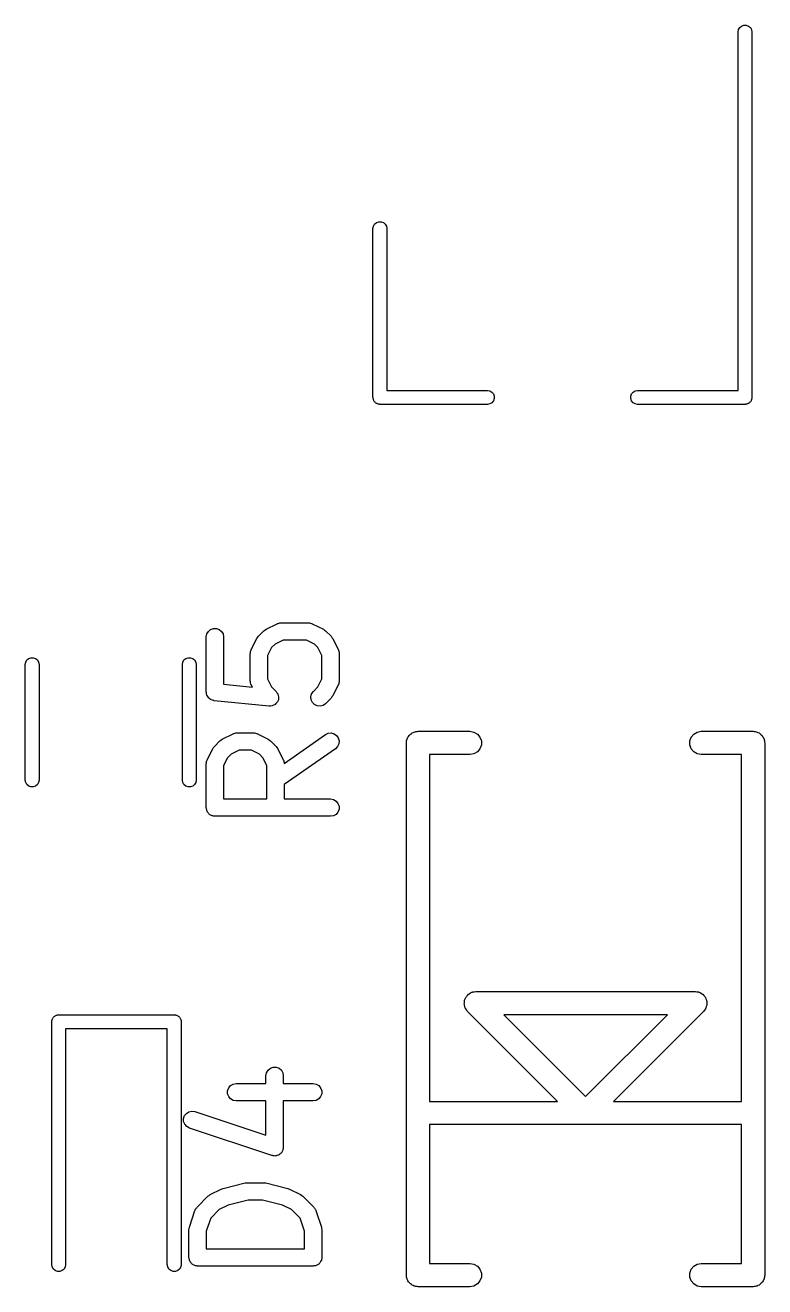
# Model space of a CAD drawing. Extents: x 142.1 to 238.7, y -137.2 to -60.7.
# Drawn here: x 212.64 to 219.04, y -115.62 to -104.71 of the extents above; entities that cross this region are included whole.
import ezdxf

# ---------------------------------------------------------------- set-up
doc = ezdxf.new("R2010")
doc.units = 0
doc.header["$MEASUREMENT"] = 0
doc.layers.add('BLACK', color=7, linetype='CONTINUOUS')

msp = doc.modelspace()

# ---------------------------------------------------------------- linework, layer by layer
at = {"layer": 'Black'}
for p, q in [((218.814, -104.749), (218.824, -104.731)), ((218.824, -104.731), (218.84, -104.718)), ((218.84, -104.718), (218.86, -104.711)), ((218.86, -104.711), (218.88, -104.711)), ((218.88, -104.711), (218.9, -104.718)), ((218.9, -104.718), (218.916, -104.731)), ((218.916, -104.731), (218.926, -104.749)), ((218.81, -104.77), (218.814, -104.749)), ((218.81, -107.87), (218.81, -104.77)), ((218.926, -104.749), (218.93, -104.77)), ((218.93, -104.77), (218.93, -107.93)), ((215.65, -106.47), (215.654, -106.449)), ((215.65, -107.93), (215.65, -106.47)), ((215.654, -106.449), (215.664, -106.431)), ((215.664, -106.431), (215.68, -106.418)), ((215.68, -106.418), (215.7, -106.411)), ((215.7, -106.411), (215.72, -106.411)), ((215.72, -106.411), (215.74, -106.418)), ((215.74, -106.418), (215.756, -106.431)), ((215.756, -106.431), (215.766, -106.449)), ((215.766, -106.449), (215.77, -106.47)), ((215.77, -106.47), (215.77, -107.87)), ((215.77, -107.87), (216.64, -107.87)), ((216.64, -107.87), (216.661, -107.874)), ((216.661, -107.874), (216.679, -107.884)), ((216.679, -107.884), (216.692, -107.9)), ((216.692, -107.9), (216.699, -107.92)), ((217.881, -107.92), (217.888, -107.9)), ((217.888, -107.9), (217.901, -107.884)), ((217.901, -107.884), (217.919, -107.874)), ((217.919, -107.874), (217.94, -107.87)), ((217.94, -107.87), (218.81, -107.87)), ((215.651, -107.935), (215.65, -107.93)), ((215.651, -107.94), (215.651, -107.935)), ((215.653, -107.945), (215.651, -107.94)), ((215.654, -107.951), (215.653, -107.945)), ((215.656, -107.955), (215.654, -107.951)), ((215.658, -107.96), (215.656, -107.955)), ((215.661, -107.964), (215.658, -107.96)), ((215.664, -107.969), (215.661, -107.964)), ((215.668, -107.972), (215.664, -107.969)), ((215.671, -107.976), (215.668, -107.972)), ((215.676, -107.979), (215.671, -107.976)), ((215.68, -107.982), (215.676, -107.979)), ((215.685, -107.984), (215.68, -107.982)), ((215.689, -107.986), (215.685, -107.984)), ((215.695, -107.987), (215.689, -107.986)), ((215.7, -107.989), (215.695, -107.987)), ((215.705, -107.989), (215.7, -107.989)), ((215.71, -107.99), (215.705, -107.989)), ((216.64, -107.99), (215.71, -107.99)), ((216.661, -107.986), (216.64, -107.99)), ((216.679, -107.976), (216.661, -107.986)), ((216.692, -107.96), (216.679, -107.976)), ((216.699, -107.94), (216.692, -107.96)), ((216.699, -107.92), (216.699, -107.94)), ((217.881, -107.94), (217.881, -107.92)), ((217.888, -107.96), (217.881, -107.94)), ((217.901, -107.976), (217.888, -107.96)), ((217.919, -107.986), (217.901, -107.976)), ((217.94, -107.99), (217.919, -107.986)), ((218.87, -107.99), (217.94, -107.99)), ((218.875, -107.989), (218.87, -107.99)), ((218.88, -107.989), (218.875, -107.989)), ((218.885, -107.987), (218.88, -107.989)), ((218.891, -107.986), (218.885, -107.987)), ((218.895, -107.984), (218.891, -107.986)), ((218.9, -107.982), (218.895, -107.984)), ((218.904, -107.979), (218.9, -107.982)), ((218.909, -107.976), (218.904, -107.979)), ((218.912, -107.972), (218.909, -107.976)), ((218.916, -107.969), (218.912, -107.972)), ((218.919, -107.964), (218.916, -107.969)), ((218.922, -107.96), (218.919, -107.964)), ((218.924, -107.955), (218.922, -107.96)), ((218.926, -107.951), (218.924, -107.955)), ((218.927, -107.945), (218.926, -107.951)), ((218.929, -107.94), (218.927, -107.945)), ((218.93, -107.93), (218.929, -107.935)), ((218.929, -107.935), (218.929, -107.94)), ((214.207, -110.002), (214.212, -109.976)), ((214.212, -109.976), (214.225, -109.954)), ((214.225, -109.954), (214.245, -109.937)), ((214.245, -109.937), (214.269, -109.928)), ((214.269, -109.928), (214.295, -109.928)), ((214.295, -109.928), (214.32, -109.937)), ((214.32, -109.937), (214.34, -109.954)), ((214.34, -109.954), (214.353, -109.976)), ((214.353, -109.976), (214.357, -110.002)), ((214.658, -109.996), (214.706, -109.949)), ((214.706, -109.949), (214.715, -109.942)), ((214.715, -109.942), (214.725, -109.935)), ((214.725, -109.935), (214.82, -109.887)), ((214.82, -109.887), (214.824, -109.886)), ((214.824, -109.886), (214.828, -109.884)), ((214.828, -109.884), (214.837, -109.882)), ((214.837, -109.882), (214.845, -109.88)), ((214.845, -109.88), (214.85, -109.88)), ((214.85, -109.88), (214.854, -109.879)), ((214.854, -109.879), (215.092, -109.879)), ((215.092, -109.879), (215.096, -109.88)), ((215.096, -109.88), (215.1, -109.88)), ((215.1, -109.88), (215.109, -109.882)), ((215.109, -109.882), (215.118, -109.884)), ((215.118, -109.884), (215.121, -109.886)), ((215.121, -109.886), (215.125, -109.887)), ((215.125, -109.887), (215.221, -109.935)), ((215.221, -109.935), (215.23, -109.942)), ((215.23, -109.942), (215.24, -109.949)), ((215.24, -109.949), (215.288, -109.996)), ((214.207, -110.478), (214.207, -110.002)), ((214.357, -110.002), (214.357, -110.41)), ((214.596, -110.111), (214.644, -110.016)), ((214.644, -110.016), (214.651, -110.006)), ((214.651, -110.006), (214.658, -109.996)), ((214.803, -110.064), (214.773, -110.094)), ((214.872, -110.029), (214.803, -110.064)), ((215.074, -110.029), (214.872, -110.029)), ((215.143, -110.064), (215.074, -110.029)), ((215.173, -110.094), (215.143, -110.064)), ((215.288, -109.996), (215.295, -110.006)), ((215.295, -110.006), (215.302, -110.016)), ((215.302, -110.016), (215.349, -110.111)), ((212.644, -110.219), (212.654, -110.201)), ((212.654, -110.201), (212.67, -110.188)), ((212.67, -110.188), (212.69, -110.181)), ((212.69, -110.181), (212.71, -110.181)), ((212.71, -110.181), (212.73, -110.188)), ((212.73, -110.188), (212.746, -110.201)), ((212.746, -110.201), (212.756, -110.219)), ((214.004, -110.219), (214.014, -110.201)), ((214.014, -110.201), (214.03, -110.188)), ((214.03, -110.188), (214.05, -110.181)), ((214.05, -110.181), (214.07, -110.181)), ((214.07, -110.181), (214.09, -110.188)), ((214.09, -110.188), (214.106, -110.201)), ((214.106, -110.201), (214.116, -110.219)), ((214.588, -110.145), (214.589, -110.141)), ((214.588, -110.383), (214.588, -110.145)), ((214.589, -110.136), (214.591, -110.128)), ((214.589, -110.141), (214.589, -110.136)), ((214.591, -110.128), (214.593, -110.119)), ((214.593, -110.119), (214.595, -110.115)), ((214.595, -110.115), (214.596, -110.111)), ((214.773, -110.094), (214.738, -110.162)), ((214.738, -110.162), (214.738, -110.365)), ((215.207, -110.162), (215.173, -110.094)), ((215.207, -110.365), (215.207, -110.162)), ((215.349, -110.111), (215.351, -110.115)), ((215.351, -110.115), (215.353, -110.119)), ((215.353, -110.119), (215.354, -110.128)), ((215.354, -110.128), (215.357, -110.136)), ((215.357, -110.136), (215.357, -110.141)), ((215.357, -110.141), (215.357, -110.145)), ((215.357, -110.145), (215.357, -110.383)), ((212.64, -110.24), (212.644, -110.219)), ((212.64, -111.24), (212.64, -110.24)), ((212.756, -110.219), (212.76, -110.24)), ((212.76, -110.24), (212.76, -111.24)), ((214, -110.24), (214.004, -110.219)), ((214, -111.24), (214, -110.24)), ((214.116, -110.219), (214.12, -110.24)), ((214.12, -110.24), (214.12, -111.24)), ((214.357, -110.41), (214.606, -110.435)), ((214.589, -110.387), (214.588, -110.383)), ((214.589, -110.391), (214.589, -110.387)), ((214.591, -110.4), (214.589, -110.391)), ((214.593, -110.409), (214.591, -110.4)), ((214.595, -110.412), (214.593, -110.409)), ((214.596, -110.416), (214.595, -110.412)), ((214.606, -110.435), (214.596, -110.416)), ((214.738, -110.365), (214.773, -110.434)), ((215.173, -110.434), (215.207, -110.365)), ((215.349, -110.416), (215.302, -110.512)), ((215.351, -110.412), (215.349, -110.416)), ((215.353, -110.409), (215.351, -110.412)), ((215.354, -110.4), (215.353, -110.409)), ((215.357, -110.391), (215.354, -110.4)), ((215.357, -110.383), (215.357, -110.387)), ((215.357, -110.387), (215.357, -110.391)), ((214.208, -110.481), (214.207, -110.478)), ((214.208, -110.484), (214.208, -110.481)), ((214.21, -110.494), (214.208, -110.484)), ((214.212, -110.504), (214.21, -110.494)), ((214.213, -110.506), (214.212, -110.504)), ((214.214, -110.509), (214.213, -110.506)), ((214.22, -110.517), (214.214, -110.509)), ((214.225, -110.526), (214.22, -110.517)), ((214.227, -110.528), (214.225, -110.526)), ((214.229, -110.53), (214.227, -110.528)), ((214.773, -110.434), (214.812, -110.473)), ((214.812, -110.473), (214.812, -110.473)), ((214.812, -110.473), (214.812, -110.473)), ((214.812, -110.473), (214.819, -110.484)), ((214.819, -110.484), (214.827, -110.494)), ((214.827, -110.494), (214.827, -110.494)), ((214.827, -110.494), (214.827, -110.495)), ((214.827, -110.495), (214.83, -110.507)), ((214.83, -110.507), (214.833, -110.519)), ((214.833, -110.52), (214.832, -110.533)), ((214.833, -110.519), (214.833, -110.52)), ((214.833, -110.52), (214.833, -110.52)), ((215.112, -110.519), (215.119, -110.494)), ((215.115, -110.545), (215.112, -110.519)), ((215.119, -110.494), (215.134, -110.473)), ((215.134, -110.473), (215.173, -110.434)), ((215.295, -110.521), (215.288, -110.531)), ((215.302, -110.512), (215.295, -110.521)), ((214.237, -110.536), (214.229, -110.53)), ((214.245, -110.543), (214.237, -110.536)), ((214.248, -110.544), (214.245, -110.543)), ((214.25, -110.546), (214.248, -110.544)), ((214.26, -110.548), (214.25, -110.546)), ((214.269, -110.552), (214.26, -110.548)), ((214.272, -110.552), (214.269, -110.552)), ((214.275, -110.553), (214.272, -110.552)), ((214.751, -110.6), (214.275, -110.553)), ((214.752, -110.6), (214.751, -110.6)), ((214.764, -110.599), (214.752, -110.6)), ((214.752, -110.6), (214.752, -110.6)), ((214.777, -110.598), (214.764, -110.599)), ((214.778, -110.598), (214.777, -110.598)), ((214.789, -110.593), (214.778, -110.598)), ((214.778, -110.598), (214.778, -110.598)), ((214.801, -110.588), (214.789, -110.593)), ((214.802, -110.587), (214.801, -110.587)), ((214.801, -110.587), (214.801, -110.588)), ((214.81, -110.578), (214.802, -110.587)), ((214.819, -110.569), (214.81, -110.578)), ((214.82, -110.569), (214.819, -110.569)), ((214.825, -110.557), (214.82, -110.569)), ((214.82, -110.569), (214.82, -110.569)), ((214.831, -110.546), (214.825, -110.557)), ((214.832, -110.533), (214.831, -110.545)), ((214.831, -110.545), (214.831, -110.546)), ((214.831, -110.546), (214.831, -110.546)), ((215.126, -110.569), (215.115, -110.545)), ((215.144, -110.587), (215.126, -110.569)), ((215.168, -110.598), (215.144, -110.587)), ((215.194, -110.6), (215.168, -110.598)), ((215.219, -110.594), (215.194, -110.6)), ((215.24, -110.579), (215.219, -110.594)), ((215.288, -110.531), (215.24, -110.579)), ((214.344, -110.887), (214.439, -110.84)), ((214.439, -110.84), (214.443, -110.838)), ((214.443, -110.838), (214.447, -110.836)), ((214.447, -110.836), (214.456, -110.835)), ((214.456, -110.835), (214.464, -110.832)), ((214.464, -110.832), (214.469, -110.832)), ((214.469, -110.832), (214.473, -110.832)), ((214.473, -110.832), (214.616, -110.832)), ((214.616, -110.832), (214.62, -110.832)), ((214.62, -110.832), (214.624, -110.832)), ((214.624, -110.832), (214.633, -110.835)), ((214.633, -110.835), (214.641, -110.836)), ((214.641, -110.836), (214.645, -110.838)), ((214.645, -110.838), (214.649, -110.84)), ((214.649, -110.84), (214.744, -110.887)), ((214.881, -111.096), (215.239, -110.845)), ((215.239, -110.845), (215.263, -110.834)), ((215.263, -110.834), (215.289, -110.832)), ((215.289, -110.832), (215.314, -110.839)), ((215.314, -110.839), (215.335, -110.854)), ((215.335, -110.854), (215.35, -110.875)), ((215.958, -110.862), (215.963, -110.854)), ((215.963, -110.854), (215.97, -110.849)), ((215.97, -110.849), (215.975, -110.842)), ((215.975, -110.842), (215.983, -110.838)), ((215.983, -110.838), (215.989, -110.832)), ((215.989, -110.832), (215.998, -110.829)), ((215.998, -110.829), (216.005, -110.824)), ((216.005, -110.824), (216.014, -110.823)), ((216.014, -110.823), (216.022, -110.82)), ((216.022, -110.82), (216.031, -110.82)), ((216.031, -110.82), (216.04, -110.818)), ((216.04, -110.818), (216.489, -110.818)), ((216.489, -110.818), (216.524, -110.824)), ((216.524, -110.824), (216.554, -110.842)), ((216.554, -110.842), (216.576, -110.869)), ((218.404, -110.869), (218.426, -110.842)), ((218.426, -110.842), (218.456, -110.824)), ((218.456, -110.824), (218.491, -110.818)), ((218.491, -110.818), (218.94, -110.818)), ((218.94, -110.818), (218.949, -110.82)), ((218.949, -110.82), (218.958, -110.82)), ((218.958, -110.82), (218.966, -110.823)), ((218.966, -110.823), (218.975, -110.824)), ((218.975, -110.824), (218.982, -110.829)), ((218.982, -110.829), (218.991, -110.832)), ((218.991, -110.832), (218.997, -110.838)), ((218.997, -110.838), (219.005, -110.842)), ((219.005, -110.842), (219.01, -110.849)), ((219.01, -110.849), (219.017, -110.854)), ((219.017, -110.854), (219.022, -110.862)), ((214.263, -110.968), (214.27, -110.959)), ((214.27, -110.959), (214.277, -110.949)), ((214.277, -110.949), (214.325, -110.901)), ((214.325, -110.901), (214.334, -110.894)), ((214.334, -110.894), (214.344, -110.887)), ((214.744, -110.887), (214.754, -110.894)), ((214.754, -110.894), (214.764, -110.901)), ((214.764, -110.901), (214.812, -110.949)), ((214.812, -110.949), (214.818, -110.959)), ((214.818, -110.959), (214.826, -110.968)), ((215.344, -110.95), (215.325, -110.968)), ((215.355, -110.926), (215.344, -110.95)), ((215.35, -110.875), (215.357, -110.9)), ((215.357, -110.9), (215.355, -110.926)), ((215.939, -110.919), (215.941, -110.91)), ((215.939, -115.521), (215.939, -110.919)), ((215.941, -110.901), (215.944, -110.893)), ((215.941, -110.91), (215.941, -110.901)), ((215.944, -110.893), (215.945, -110.884)), ((215.945, -110.884), (215.95, -110.877)), ((215.95, -110.877), (215.953, -110.869)), ((215.953, -110.869), (215.958, -110.862)), ((216.576, -110.869), (216.588, -110.901)), ((216.588, -110.936), (216.576, -110.969)), ((216.588, -110.901), (216.588, -110.936)), ((218.392, -110.901), (218.404, -110.869)), ((218.392, -110.936), (218.392, -110.901)), ((218.404, -110.969), (218.392, -110.936)), ((219.022, -110.862), (219.027, -110.869)), ((219.027, -110.869), (219.03, -110.877)), ((219.03, -110.877), (219.035, -110.884)), ((219.035, -110.884), (219.036, -110.893)), ((219.036, -110.893), (219.039, -110.901)), ((219.039, -110.901), (219.039, -110.91)), ((219.039, -110.91), (219.041, -110.919)), ((219.041, -110.919), (219.041, -115.521)), ((214.21, -111.08), (214.212, -111.071)), ((214.212, -111.071), (214.214, -111.068)), ((214.214, -111.068), (214.215, -111.064)), ((214.215, -111.064), (214.263, -110.968)), ((214.392, -111.046), (214.357, -111.115)), ((214.422, -111.016), (214.392, -111.046)), ((214.491, -110.982), (214.422, -111.016)), ((214.598, -110.982), (214.491, -110.982)), ((214.667, -111.016), (214.598, -110.982)), ((214.697, -111.046), (214.667, -111.016)), ((214.731, -111.115), (214.697, -111.046)), ((214.826, -110.968), (214.873, -111.064)), ((214.873, -111.064), (214.875, -111.068)), ((214.875, -111.068), (214.877, -111.071)), ((214.877, -111.071), (214.878, -111.08)), ((215.325, -110.968), (214.881, -111.279)), ((216.489, -111.019), (216.14, -111.019)), ((216.14, -111.019), (216.14, -114.019)), ((216.524, -111.013), (216.489, -111.019)), ((216.554, -110.996), (216.524, -111.013)), ((216.576, -110.969), (216.554, -110.996)), ((218.426, -110.996), (218.404, -110.969)), ((218.456, -111.013), (218.426, -110.996)), ((218.491, -111.019), (218.456, -111.013)), ((218.84, -111.019), (218.491, -111.019)), ((218.84, -114.019), (218.84, -111.019)), ((214.207, -111.097), (214.208, -111.093)), ((214.207, -111.478), (214.207, -111.097)), ((214.208, -111.089), (214.21, -111.08)), ((214.208, -111.093), (214.208, -111.089)), ((214.357, -111.115), (214.357, -111.403)), ((214.731, -111.403), (214.731, -111.115)), ((214.878, -111.08), (214.881, -111.089)), ((214.881, -111.089), (214.88, -111.093)), ((214.88, -111.093), (214.881, -111.096)), ((212.644, -111.261), (212.64, -111.24)), ((212.654, -111.279), (212.644, -111.261)), ((212.67, -111.292), (212.654, -111.279)), ((212.69, -111.299), (212.67, -111.292)), ((212.73, -111.292), (212.71, -111.299)), ((212.746, -111.279), (212.73, -111.292)), ((212.756, -111.261), (212.746, -111.279)), ((212.76, -111.24), (212.756, -111.261)), ((214.004, -111.261), (214, -111.24)), ((214.014, -111.279), (214.004, -111.261)), ((214.03, -111.292), (214.014, -111.279)), ((214.05, -111.299), (214.03, -111.292)), ((214.09, -111.292), (214.07, -111.299)), ((214.106, -111.279), (214.09, -111.292)), ((214.116, -111.261), (214.106, -111.279)), ((214.12, -111.24), (214.116, -111.261)), ((214.881, -111.279), (214.881, -111.403)), ((212.71, -111.299), (212.69, -111.299)), ((214.07, -111.299), (214.05, -111.299)), ((214.209, -111.485), (214.207, -111.478)), ((214.209, -111.491), (214.209, -111.485)), ((214.211, -111.497), (214.209, -111.491)), ((214.212, -111.504), (214.211, -111.497)), ((214.215, -111.509), (214.212, -111.504)), ((214.217, -111.516), (214.215, -111.509)), ((214.357, -111.403), (214.731, -111.403)), ((214.881, -111.403), (215.282, -111.403)), ((215.282, -111.403), (215.308, -111.408)), ((215.308, -111.408), (215.331, -111.421)), ((215.331, -111.421), (215.347, -111.441)), ((215.347, -111.441), (215.356, -111.465)), ((215.356, -111.491), (215.347, -111.516)), ((215.356, -111.465), (215.356, -111.491)), ((214.222, -111.521), (214.217, -111.516)), ((214.225, -111.526), (214.222, -111.521)), ((214.23, -111.531), (214.225, -111.526)), ((214.234, -111.536), (214.23, -111.531)), ((214.24, -111.539), (214.234, -111.536)), ((214.245, -111.543), (214.24, -111.539)), ((214.251, -111.545), (214.245, -111.543)), ((214.257, -111.549), (214.251, -111.545)), ((214.263, -111.55), (214.257, -111.549)), ((214.269, -111.552), (214.263, -111.55)), ((214.276, -111.552), (214.269, -111.552)), ((214.282, -111.553), (214.276, -111.552)), ((215.282, -111.553), (214.282, -111.553)), ((215.308, -111.549), (215.282, -111.553)), ((215.331, -111.536), (215.308, -111.549)), ((215.347, -111.516), (215.331, -111.536)), ((216.443, -113.143), (216.449, -113.131)), ((216.443, -113.148), (216.443, -113.143)), ((216.449, -113.131), (216.453, -113.119)), ((216.453, -113.119), (216.456, -113.116)), ((216.456, -113.116), (216.458, -113.112)), ((216.458, -113.112), (216.467, -113.102)), ((216.467, -113.102), (216.476, -113.092)), ((216.476, -113.092), (216.479, -113.09)), ((216.479, -113.09), (216.482, -113.087)), ((216.482, -113.087), (216.494, -113.081)), ((216.494, -113.081), (216.506, -113.075)), ((216.506, -113.075), (216.51, -113.074)), ((216.51, -113.074), (216.514, -113.072)), ((216.514, -113.072), (216.527, -113.071)), ((216.527, -113.071), (216.54, -113.069)), ((216.54, -113.069), (218.44, -113.069)), ((218.44, -113.069), (218.453, -113.071)), ((218.453, -113.071), (218.466, -113.072)), ((218.466, -113.072), (218.47, -113.074)), ((218.47, -113.074), (218.474, -113.075)), ((218.474, -113.075), (218.486, -113.081)), ((218.486, -113.081), (218.498, -113.087)), ((218.498, -113.087), (218.501, -113.09)), ((218.501, -113.09), (218.504, -113.092)), ((218.504, -113.092), (218.513, -113.102)), ((218.513, -113.102), (218.522, -113.112)), ((218.522, -113.112), (218.524, -113.116)), ((218.524, -113.116), (218.527, -113.119)), ((218.527, -113.119), (218.531, -113.131)), ((218.531, -113.131), (218.537, -113.143)), ((218.537, -113.143), (218.537, -113.148)), ((216.44, -113.178), (216.441, -113.165)), ((216.441, -113.182), (216.44, -113.178)), ((216.441, -113.152), (216.443, -113.148)), ((216.441, -113.165), (216.441, -113.152)), ((216.441, -113.187), (216.441, -113.182)), ((216.446, -113.199), (216.441, -113.187)), ((216.449, -113.212), (216.446, -113.199)), ((216.452, -113.215), (216.449, -113.212)), ((216.453, -113.219), (216.452, -113.215)), ((216.462, -113.229), (216.453, -113.219)), ((216.469, -113.24), (216.462, -113.229)), ((217.248, -114.019), (216.469, -113.24)), ((218.511, -113.24), (217.732, -114.019)), ((218.518, -113.229), (218.511, -113.24)), ((218.527, -113.219), (218.518, -113.229)), ((218.528, -113.215), (218.527, -113.219)), ((218.531, -113.212), (218.528, -113.215)), ((218.534, -113.199), (218.531, -113.212)), ((218.539, -113.187), (218.534, -113.199)), ((218.537, -113.148), (218.539, -113.152)), ((218.539, -113.152), (218.539, -113.165)), ((218.539, -113.165), (218.54, -113.178)), ((218.54, -113.178), (218.539, -113.182)), ((218.539, -113.182), (218.539, -113.187)), ((212.87, -113.33), (212.871, -113.325)), ((212.87, -115.43), (212.87, -113.33)), ((212.871, -113.32), (212.873, -113.315)), ((212.871, -113.325), (212.871, -113.32)), ((212.873, -113.315), (212.874, -113.309)), ((212.874, -113.309), (212.876, -113.305)), ((212.876, -113.305), (212.878, -113.3)), ((212.878, -113.3), (212.881, -113.296)), ((212.881, -113.296), (212.884, -113.291)), ((212.884, -113.291), (212.888, -113.288)), ((212.888, -113.288), (212.891, -113.284)), ((212.891, -113.284), (212.896, -113.281)), ((212.896, -113.281), (212.9, -113.278)), ((212.9, -113.278), (212.905, -113.276)), ((212.905, -113.276), (212.909, -113.274)), ((212.909, -113.274), (212.915, -113.273)), ((212.915, -113.273), (212.92, -113.271)), ((212.92, -113.271), (212.925, -113.271)), ((212.925, -113.271), (212.93, -113.27)), ((212.93, -113.27), (213.93, -113.27)), ((213.93, -113.27), (213.935, -113.271)), ((213.935, -113.271), (213.94, -113.271)), ((213.94, -113.271), (213.945, -113.273)), ((213.945, -113.273), (213.951, -113.274)), ((213.951, -113.274), (213.955, -113.276)), ((213.955, -113.276), (213.96, -113.278)), ((213.96, -113.278), (213.964, -113.281)), ((213.964, -113.281), (213.969, -113.284)), ((213.969, -113.284), (213.972, -113.288)), ((213.972, -113.288), (213.976, -113.291)), ((213.976, -113.291), (213.979, -113.296)), ((213.979, -113.296), (213.982, -113.3)), ((213.982, -113.3), (213.984, -113.305)), ((213.984, -113.305), (213.986, -113.309)), ((213.986, -113.309), (213.987, -113.315)), ((213.987, -113.315), (213.989, -113.32)), ((213.989, -113.32), (213.989, -113.325)), ((213.989, -113.325), (213.99, -113.33)), ((213.99, -113.33), (213.99, -115.43)), ((216.782, -113.27), (217.49, -113.977)), ((218.198, -113.27), (216.782, -113.27)), ((217.49, -113.977), (218.198, -113.27)), ((213.87, -113.39), (212.99, -113.39)), ((212.99, -113.39), (212.99, -115.43)), ((213.87, -115.43), (213.87, -113.39)), ((214.724, -113.797), (214.729, -113.771)), ((214.724, -113.865), (214.724, -113.797)), ((214.729, -113.771), (214.742, -113.748)), ((214.742, -113.748), (214.762, -113.732)), ((214.762, -113.732), (214.786, -113.723)), ((214.786, -113.723), (214.812, -113.723)), ((214.812, -113.723), (214.837, -113.732)), ((214.837, -113.732), (214.857, -113.748)), ((214.857, -113.748), (214.87, -113.771)), ((214.87, -113.771), (214.874, -113.797)), ((214.874, -113.797), (214.874, -113.865)), ((214.392, -113.926), (214.401, -113.902)), ((214.401, -113.902), (214.418, -113.882)), ((214.418, -113.882), (214.44, -113.869)), ((214.44, -113.869), (214.466, -113.865)), ((214.466, -113.865), (214.724, -113.865)), ((214.874, -113.865), (215.132, -113.865)), ((215.132, -113.865), (215.158, -113.869)), ((215.158, -113.869), (215.181, -113.882)), ((215.181, -113.882), (215.197, -113.902)), ((215.197, -113.902), (215.206, -113.926)), ((214.392, -113.953), (214.392, -113.926)), ((214.401, -113.977), (214.392, -113.953)), ((214.418, -113.997), (214.401, -113.977)), ((214.44, -114.01), (214.418, -113.997)), ((214.466, -114.015), (214.44, -114.01)), ((214.724, -114.015), (214.466, -114.015)), ((214.724, -114.312), (214.724, -114.015)), ((215.132, -114.015), (214.874, -114.015)), ((214.874, -114.015), (214.874, -114.416)), ((215.158, -114.01), (215.132, -114.015)), ((215.181, -113.997), (215.158, -114.01)), ((215.197, -113.977), (215.181, -113.997)), ((215.206, -113.953), (215.197, -113.977)), ((215.206, -113.926), (215.206, -113.953)), ((216.14, -114.019), (217.248, -114.019)), ((217.732, -114.019), (218.84, -114.019)), ((214.019, -114.142), (214.035, -114.122)), ((214.035, -114.122), (214.057, -114.108)), ((214.057, -114.108), (214.083, -114.103)), ((214.083, -114.103), (214.108, -114.106)), ((214.108, -114.106), (214.724, -114.312)), ((214.011, -114.167), (214.019, -114.142)), ((214.011, -114.193), (214.011, -114.167)), ((214.021, -114.217), (214.011, -114.193)), ((214.038, -114.236), (214.021, -114.217)), ((214.061, -114.249), (214.038, -114.236)), ((218.84, -114.219), (216.14, -114.219)), ((216.14, -114.219), (216.14, -115.421)), ((218.84, -115.421), (218.84, -114.219)), ((214.775, -114.487), (214.061, -114.249)), ((214.865, -114.451), (214.86, -114.457)), ((214.867, -114.446), (214.865, -114.451)), ((214.87, -114.441), (214.867, -114.446)), ((214.871, -114.434), (214.87, -114.441)), ((214.873, -114.427), (214.871, -114.434)), ((214.874, -114.416), (214.873, -114.421)), ((214.873, -114.421), (214.873, -114.427)), ((214.781, -114.488), (214.775, -114.487)), ((214.786, -114.49), (214.781, -114.488)), ((214.794, -114.49), (214.786, -114.49)), ((214.801, -114.491), (214.794, -114.49)), ((214.807, -114.49), (214.801, -114.491)), ((214.812, -114.49), (214.807, -114.49)), ((214.819, -114.487), (214.812, -114.49)), ((214.827, -114.485), (214.819, -114.487)), ((214.831, -114.483), (214.827, -114.485)), ((214.837, -114.481), (214.831, -114.483)), ((214.842, -114.476), (214.837, -114.481)), ((214.849, -114.472), (214.842, -114.476)), ((214.852, -114.467), (214.849, -114.472)), ((214.857, -114.464), (214.852, -114.467)), ((214.86, -114.457), (214.857, -114.464)), ((214.242, -114.825), (214.337, -114.777)), ((214.337, -114.777), (214.345, -114.775)), ((214.345, -114.775), (214.352, -114.772)), ((214.352, -114.772), (214.543, -114.724)), ((214.543, -114.724), (214.552, -114.723)), ((214.552, -114.723), (214.561, -114.722)), ((214.561, -114.722), (214.704, -114.722)), ((214.704, -114.722), (214.713, -114.723)), ((214.713, -114.723), (214.722, -114.724)), ((214.722, -114.724), (214.912, -114.772)), ((214.912, -114.772), (214.92, -114.775)), ((214.92, -114.775), (214.928, -114.777)), ((214.928, -114.777), (215.023, -114.825)), ((214.127, -114.934), (214.222, -114.839)), ((214.222, -114.839), (214.232, -114.832)), ((214.232, -114.832), (214.242, -114.825)), ((214.57, -114.872), (214.397, -114.915)), ((214.695, -114.872), (214.57, -114.872)), ((214.868, -114.915), (214.695, -114.872)), ((215.023, -114.825), (215.033, -114.832)), ((215.033, -114.832), (215.043, -114.839)), ((215.043, -114.839), (215.138, -114.934)), ((214.061, -115.106), (214.109, -114.963)), ((214.109, -114.963), (214.111, -114.96)), ((214.111, -114.96), (214.112, -114.955)), ((214.112, -114.955), (214.117, -114.948)), ((214.117, -114.948), (214.121, -114.941)), ((214.121, -114.941), (214.124, -114.938)), ((214.124, -114.938), (214.127, -114.934)), ((214.32, -114.954), (214.246, -115.028)), ((214.397, -114.915), (214.32, -114.954)), ((214.945, -114.954), (214.868, -114.915)), ((215.019, -115.028), (214.945, -114.954)), ((215.138, -114.934), (215.14, -114.938)), ((215.14, -114.938), (215.144, -114.941)), ((215.144, -114.941), (215.148, -114.948)), ((215.148, -114.948), (215.153, -114.955)), ((215.153, -114.955), (215.154, -114.96)), ((215.154, -114.96), (215.156, -114.963)), ((215.156, -114.963), (215.204, -115.106)), ((214.059, -115.118), (214.061, -115.106)), ((214.246, -115.028), (214.207, -115.142)), ((215.057, -115.142), (215.019, -115.028)), ((215.204, -115.106), (215.205, -115.118)), ((214.057, -115.13), (214.059, -115.118)), ((214.057, -115.368), (214.057, -115.13)), ((214.207, -115.142), (214.207, -115.293)), ((215.057, -115.293), (215.057, -115.142)), ((215.205, -115.118), (215.207, -115.13)), ((215.207, -115.13), (215.207, -115.368)), ((214.207, -115.293), (215.057, -115.293)), ((212.874, -115.451), (212.87, -115.43)), ((212.99, -115.43), (212.986, -115.451)), ((213.874, -115.451), (213.87, -115.43)), ((213.99, -115.43), (213.986, -115.451)), ((214.059, -115.375), (214.057, -115.368)), ((214.059, -115.381), (214.059, -115.375)), ((214.061, -115.387), (214.059, -115.381)), ((214.062, -115.394), (214.061, -115.387)), ((214.065, -115.399), (214.062, -115.394)), ((214.067, -115.406), (214.065, -115.399)), ((214.072, -115.411), (214.067, -115.406)), ((214.075, -115.416), (214.072, -115.411)), ((214.08, -115.421), (214.075, -115.416)), ((214.084, -115.426), (214.08, -115.421)), ((214.09, -115.429), (214.084, -115.426)), ((214.095, -115.433), (214.09, -115.429)), ((214.101, -115.435), (214.095, -115.433)), ((214.107, -115.439), (214.101, -115.435)), ((215.164, -115.435), (215.158, -115.439)), ((215.17, -115.433), (215.164, -115.435)), ((215.175, -115.429), (215.17, -115.433)), ((215.181, -115.426), (215.175, -115.429)), ((215.185, -115.421), (215.181, -115.426)), ((215.19, -115.416), (215.185, -115.421)), ((215.193, -115.411), (215.19, -115.416)), ((215.197, -115.406), (215.193, -115.411)), ((215.2, -115.399), (215.197, -115.406)), ((215.203, -115.394), (215.2, -115.399)), ((215.204, -115.387), (215.203, -115.394)), ((215.206, -115.381), (215.204, -115.387)), ((215.207, -115.368), (215.206, -115.375)), ((215.206, -115.375), (215.206, -115.381)), ((216.14, -115.421), (216.489, -115.421)), ((216.489, -115.421), (216.524, -115.427)), ((216.524, -115.427), (216.554, -115.444)), ((218.426, -115.444), (218.456, -115.427)), ((218.456, -115.427), (218.491, -115.421)), ((218.491, -115.421), (218.84, -115.421)), ((212.884, -115.469), (212.874, -115.451)), ((212.9, -115.482), (212.884, -115.469)), ((212.92, -115.489), (212.9, -115.482)), ((212.94, -115.489), (212.92, -115.489)), ((212.96, -115.482), (212.94, -115.489)), ((212.976, -115.469), (212.96, -115.482)), ((212.986, -115.451), (212.976, -115.469)), ((213.884, -115.469), (213.874, -115.451)), ((213.9, -115.482), (213.884, -115.469)), ((213.92, -115.489), (213.9, -115.482)), ((213.94, -115.489), (213.92, -115.489)), ((213.96, -115.482), (213.94, -115.489)), ((213.976, -115.469), (213.96, -115.482)), ((213.986, -115.451), (213.976, -115.469)), ((214.113, -115.44), (214.107, -115.439)), ((214.119, -115.442), (214.113, -115.44)), ((214.126, -115.442), (214.119, -115.442)), ((214.132, -115.443), (214.126, -115.442)), ((215.132, -115.443), (214.132, -115.443)), ((215.139, -115.442), (215.132, -115.443)), ((215.145, -115.442), (215.139, -115.442)), ((215.152, -115.44), (215.145, -115.442)), ((215.158, -115.439), (215.152, -115.44)), ((215.941, -115.53), (215.939, -115.521)), ((215.941, -115.539), (215.941, -115.53)), ((215.944, -115.547), (215.941, -115.539)), ((215.945, -115.556), (215.944, -115.547)), ((216.554, -115.444), (216.576, -115.471)), ((216.576, -115.471), (216.588, -115.504)), ((216.588, -115.539), (216.576, -115.571)), ((216.588, -115.504), (216.588, -115.539)), ((218.392, -115.504), (218.404, -115.471)), ((218.392, -115.539), (218.392, -115.504)), ((218.404, -115.571), (218.392, -115.539)), ((218.404, -115.471), (218.426, -115.444)), ((219.036, -115.547), (219.035, -115.556)), ((219.039, -115.539), (219.036, -115.547)), ((219.041, -115.521), (219.039, -115.53)), ((219.039, -115.53), (219.039, -115.539)), ((215.95, -115.563), (215.945, -115.556)), ((215.953, -115.571), (215.95, -115.563)), ((215.958, -115.578), (215.953, -115.571)), ((215.963, -115.586), (215.958, -115.578)), ((215.97, -115.591), (215.963, -115.586)), ((215.975, -115.598), (215.97, -115.591)), ((215.983, -115.602), (215.975, -115.598)), ((215.989, -115.608), (215.983, -115.602)), ((215.998, -115.611), (215.989, -115.608)), ((216.005, -115.616), (215.998, -115.611)), ((216.014, -115.617), (216.005, -115.616)), ((216.022, -115.62), (216.014, -115.617)), ((216.031, -115.62), (216.022, -115.62)), ((216.04, -115.622), (216.031, -115.62)), ((216.489, -115.622), (216.04, -115.622)), ((216.524, -115.616), (216.489, -115.622)), ((216.554, -115.598), (216.524, -115.616)), ((216.576, -115.571), (216.554, -115.598)), ((218.426, -115.598), (218.404, -115.571)), ((218.456, -115.616), (218.426, -115.598)), ((218.491, -115.622), (218.456, -115.616)), ((218.94, -115.622), (218.491, -115.622)), ((218.949, -115.62), (218.94, -115.622)), ((218.958, -115.62), (218.949, -115.62)), ((218.966, -115.617), (218.958, -115.62)), ((218.975, -115.616), (218.966, -115.617)), ((218.982, -115.611), (218.975, -115.616)), ((218.991, -115.608), (218.982, -115.611)), ((218.997, -115.602), (218.991, -115.608)), ((219.005, -115.598), (218.997, -115.602)), ((219.01, -115.591), (219.005, -115.598)), ((219.017, -115.586), (219.01, -115.591)), ((219.022, -115.578), (219.017, -115.586)), ((219.027, -115.571), (219.022, -115.578)), ((219.03, -115.563), (219.027, -115.571)), ((219.035, -115.556), (219.03, -115.563))]:
    msp.add_line(p, q, dxfattribs=at)

doc.saveas('drawing.dxf')
